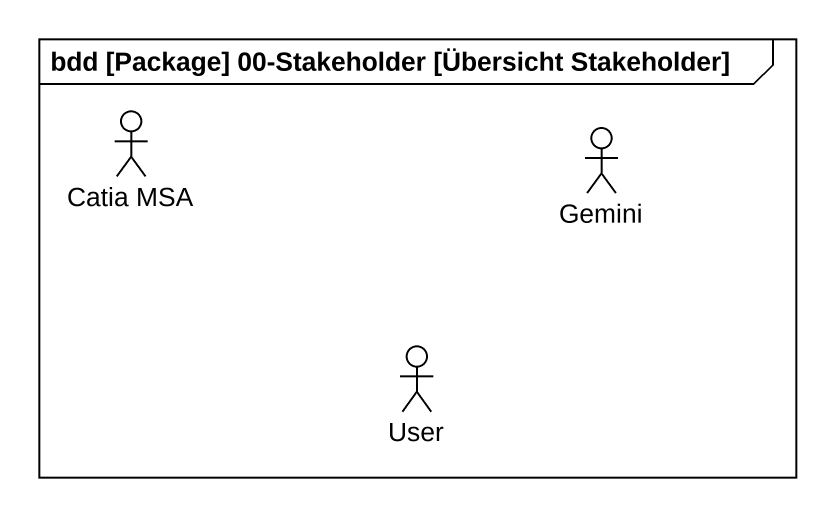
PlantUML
@startuml
mainframe bdd [Package] 00-Stakeholder [Übersicht Stakeholder]
actor "Catia MSA" as Catia_MSA
actor Gemini
actor User
@enduml
